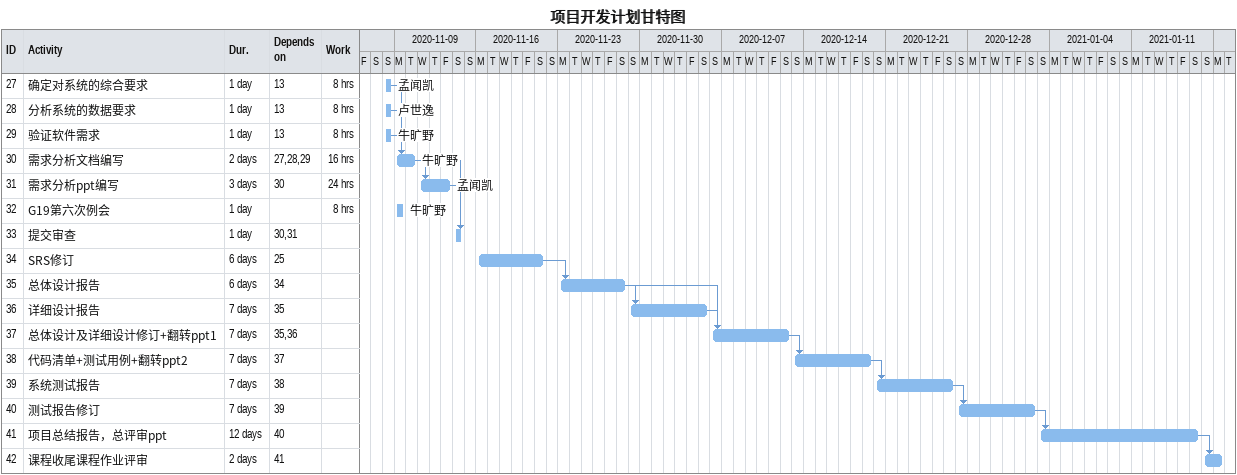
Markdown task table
项目开发计划甘特图

| ID | Task | Duration | Start | Finish | Predecessors | Resources | Work (h) |
|---|---|---|---|---|---|---|---|
| 27 | 确定对系统的综合要求 | 1d | 2020-11-08 | 2020-11-08 | 13 | 孟闻凯 | 8 |
| 28 | 分析系统的数据要求 | 1d | 2020-11-08 | 2020-11-08 | 13 | 卢世逸 | 8 |
| 29 | 验证软件需求 | 1d | 2020-11-08 | 2020-11-08 | 13 | 牛旷野 | 8 |
| 30 | 需求分析文档编写 | 2d | 2020-11-09 | 2020-11-10 | 27, 28, 29 | 牛旷野 | 16 |
| 31 | 需求分析ppt编写 | 3d | 2020-11-11 | 2020-11-13 | 30 | 孟闻凯 | 24 |
| 32 | G19第六次例会 | 1d | 2020-11-09 | 2020-11-09 |  | 牛旷野 | 8 |
| 33 | 提交审查 | 1d | 2020-11-14 | 2020-11-14 | 30, 31 |  |  |
| 34 | SRS修订 | 6d | 2020-11-16 | 2020-11-21 | 25 |  |  |
| 35 | 总体设计报告 | 6d | 2020-11-23 | 2020-11-28 | 34 |  |  |
| 36 | 详细设计报告 | 7d | 2020-11-29 | 2020-12-05 | 35 |  |  |
| 37 | 总体设计及详细设计修订+翻转ppt1 | 7d | 2020-12-06 | 2020-12-12 | 35, 36 |  |  |
| 38 | 代码清单+测试用例+翻转ppt2 | 7d | 2020-12-13 | 2020-12-19 | 37 |  |  |
| 39 | 系统测试报告 | 7d | 2020-12-20 | 2020-12-26 | 38 |  |  |
| 40 | 测试报告修订 | 7d | 2020-12-27 | 2021-01-02 | 39 |  |  |
| 41 | 项目总结报告，总评审ppt | 12d | 2021-01-03 | 2021-01-16 | 40 |  |  |
| 42 | 课程收尾课程作业评审 | 2d | 2021-01-17 | 2021-01-18 | 41 |  |  |
